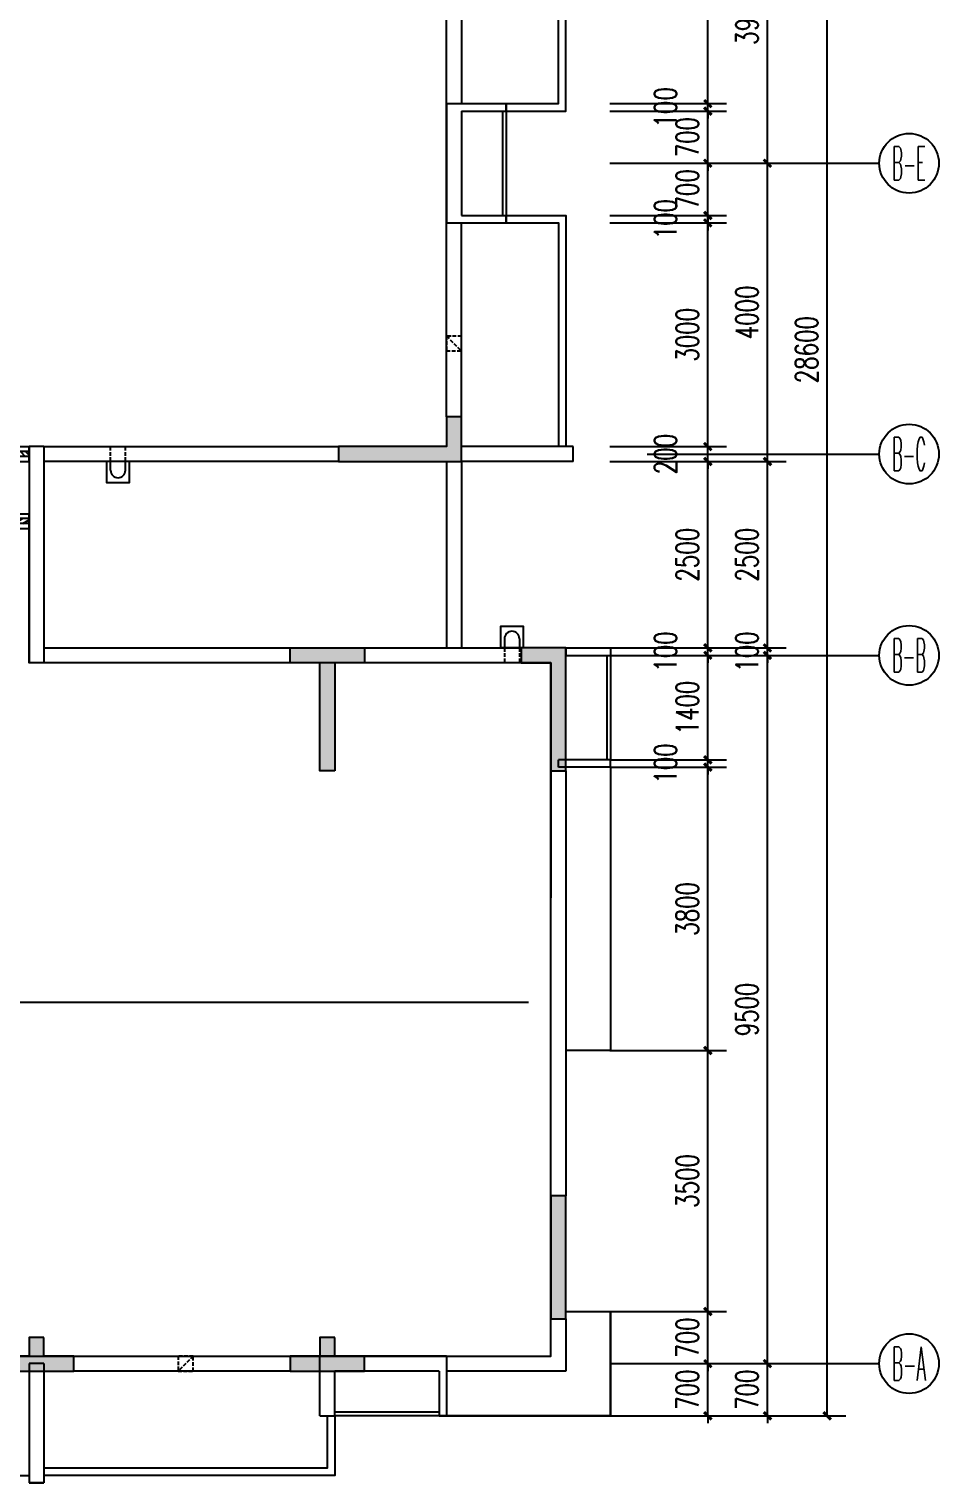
# Model space of a CAD drawing. Extents: x -41969 to 449372, y 65390 to 759577.
# Drawn here: x 397487 to 409691, y 709032 to 728532 of the extents above; entities that cross this region are included whole.
import ezdxf
from ezdxf.enums import TextEntityAlignment as Align

# ---------------------------------------------------------------- set-up
doc = ezdxf.new("R2010")
doc.units = 0
doc.header["$LTSCALE"] = 1000
doc.header["$MEASUREMENT"] = 0
doc.linetypes.add('DASH', pattern=[0.35, 0.25, -0.1])
for name, color, linetype in [('AXIS', 253, 'Continuous'), ('jg新结构柱', 9, 'Continuous'), ('jz', 7, 'Continuous'), ('LINE', 4, 'Continuous'), ('WALL', 7, 'Continuous'), ('WINDOW', 2, 'Continuous'), ('结构柱', 8, 'Continuous')]:
    doc.layers.add(name, color=color, linetype=linetype)
doc.styles.add('_TCH_AXIS', font='COMPLEX', dxfattribs={"bigfont": 'GBCBIG'})
doc.styles.add('_TCH_DIM_T3', font='SIMPLEX', dxfattribs={"width": 0.705882, "bigfont": 'GBCBIG'})
doc.dimstyles.new('_TCH_ARCH&&100', dxfattribs={"dimtxt": 297.5, "dimasz": 100, "dimexe": 250, "dimexo": 300, "dimgap": 126.25, "dimtad": 1, "dimdec": 0, "dimzin": 0, "dimdsep": 46, "dimtxsty": '_TCH_DIM_T3', "dimblk": 'ARCHTICK', "dimcen": 0.09, "dimclrt": 7, "dimazin": 2, "dimtfac": 1, "dimtdec": 0, "dimtix": 1, "dimtmove": 2, "dimatfit": 3, "dimfxl": 0, "dimtolj": 1, "dimtzin": 0, "dimarcsym": 0})

# ---------------------------------------------------------------- blocks, each defined once
blk = doc.blocks.new('A$C48E458F6')
at = {"linetype": 'DASH', "ltscale": 0.2}
for p, q in [((-100, -7), (-100, 187)), ((100, -7), (100, 187))]:
    blk.add_line(p, q, dxfattribs=at)
for p, q in [((-100, -130), (-100, -7)), ((100, -130), (100, -7))]:
    blk.add_line(p, q)
blk.add_lwpolyline([(-150, -7), (150, -7), (150, -300), (-150, -300)], close=True)
blk.add_arc((0, -130), 100, 180, 0)
blk = doc.blocks.new('_ArchTick')
at = {"color": 0, "linetype": 'ByBlock', "const_width": 0.4}
blk.add_lwpolyline([(-0.5, -0.5), (0.5, 0.5)], dxfattribs=at)
blk = doc.blocks.new('*D125')
at = {"layer": 'AXIS', "color": 0, "lineweight": -2}
for p, q in [((405277, 710632), (406841, 710632)), ((406591, 710632), (406591, 710732)), ((406591, 709932), (406591, 710632)), ((405277, 709932), (406841, 709932)), ((406591, 709932), (406591, 709832))]:
    blk.add_line(p, q, dxfattribs=at)
at = {"layer": 'Defpoints', "color": 0}
for p in [(404977, 710632), (406591, 710632), (404977, 709932)]:
    blk.add_point(p, dxfattribs=at)
at = {"layer": 'AXIS', "color": 0, "lineweight": -2, "xscale": 100, "yscale": 100, "zscale": 100}
for p, rotation in [((406591, 710632), 270), ((406591, 709932), 90)]:
    blk.add_blockref('_ArchTick', p, dxfattribs=dict(at, rotation=rotation))
at = {"layer": 'AXIS', "color": 7, "insert": (406316, 710282), "char_height": 297.5, "attachment_point": 5, "rotation": 90, "style": '_TCH_DIM_T3'}
blk.add_mtext('\\A1;700', dxfattribs=at)
blk = doc.blocks.new('*D126')
at = {"layer": 'AXIS', "color": 0, "lineweight": -2}
for p, q in [((406591, 711332), (406591, 711432)), ((405277, 711332), (406841, 711332)), ((406591, 710632), (406591, 711332)), ((405277, 710632), (406841, 710632)), ((406591, 710632), (406591, 710532))]:
    blk.add_line(p, q, dxfattribs=at)
at = {"layer": 'Defpoints', "color": 0}
for p in [(404977, 711332), (406591, 711332), (404977, 710632)]:
    blk.add_point(p, dxfattribs=at)
at = {"layer": 'AXIS', "color": 0, "lineweight": -2, "xscale": 100, "yscale": 100, "zscale": 100}
for p, rotation in [((406591, 711332), 270), ((406591, 710632), 90)]:
    blk.add_blockref('_ArchTick', p, dxfattribs=dict(at, rotation=rotation))
at = {"layer": 'AXIS', "color": 7, "insert": (406316, 710982), "char_height": 297.5, "attachment_point": 5, "rotation": 90, "style": '_TCH_DIM_T3'}
blk.add_mtext('\\A1;700', dxfattribs=at)
blk = doc.blocks.new('*D127')
at = {"layer": 'AXIS', "color": 0, "lineweight": -2}
for p, q in [((405277, 714832), (406841, 714832)), ((406591, 711332), (406591, 714832)), ((405277, 711332), (406841, 711332))]:
    blk.add_line(p, q, dxfattribs=at)
at = {"layer": 'Defpoints', "color": 0}
for p in [(404977, 714832), (406591, 714832), (404977, 711332)]:
    blk.add_point(p, dxfattribs=at)
at = {"layer": 'AXIS', "color": 0, "lineweight": -2, "xscale": 100, "yscale": 100, "zscale": 100}
for p, rotation in [((406591, 714832), 90), ((406591, 711332), 270)]:
    blk.add_blockref('_ArchTick', p, dxfattribs=dict(at, rotation=rotation))
at = {"layer": 'AXIS', "color": 7, "insert": (406316, 713082), "char_height": 297.5, "attachment_point": 5, "rotation": 90, "style": '_TCH_DIM_T3'}
blk.add_mtext('\\A1;3500', dxfattribs=at)
blk = doc.blocks.new('*D128')
at = {"layer": 'AXIS', "color": 0, "lineweight": -2}
for p, q in [((405277, 718632), (406841, 718632)), ((406591, 714832), (406591, 718632)), ((405277, 714832), (406841, 714832))]:
    blk.add_line(p, q, dxfattribs=at)
at = {"layer": 'Defpoints', "color": 0}
for p in [(404977, 718632), (406591, 718632), (404977, 714832)]:
    blk.add_point(p, dxfattribs=at)
at = {"layer": 'AXIS', "color": 0, "lineweight": -2, "xscale": 100, "yscale": 100, "zscale": 100}
for p, rotation in [((406591, 718632), 90), ((406591, 714832), 270)]:
    blk.add_blockref('_ArchTick', p, dxfattribs=dict(at, rotation=rotation))
at = {"layer": 'AXIS', "color": 7, "insert": (406316, 716732), "char_height": 297.5, "attachment_point": 5, "rotation": 90, "style": '_TCH_DIM_T3'}
blk.add_mtext('\\A1;3800', dxfattribs=at)
blk = doc.blocks.new('*D129')
at = {"layer": 'AXIS', "color": 0, "lineweight": -2}
for p, q in [((406591, 718732), (406591, 718832)), ((405277, 718732), (406841, 718732)), ((405277, 718632), (406841, 718632)), ((406591, 718632), (406591, 718732)), ((406591, 718632), (406591, 718532))]:
    blk.add_line(p, q, dxfattribs=at)
at = {"layer": 'Defpoints', "color": 0}
for p in [(404977, 718732), (404977, 718632), (406591, 718732)]:
    blk.add_point(p, dxfattribs=at)
at = {"layer": 'AXIS', "color": 0, "lineweight": -2, "xscale": 100, "yscale": 100, "zscale": 100}
for p, rotation in [((406591, 718732), 270), ((406591, 718632), 90)]:
    blk.add_blockref('_ArchTick', p, dxfattribs=dict(at, rotation=rotation))
at = {"layer": 'AXIS', "color": 7, "insert": (406023, 718682), "char_height": 297.5, "attachment_point": 5, "rotation": 90, "style": '_TCH_DIM_T3'}
blk.add_mtext('\\A1;100', dxfattribs=at)
blk = doc.blocks.new('*D130')
at = {"layer": 'AXIS', "color": 0, "lineweight": -2}
for p, q in [((405277, 720132), (406841, 720132)), ((406591, 718732), (406591, 720132)), ((405277, 718732), (406841, 718732))]:
    blk.add_line(p, q, dxfattribs=at)
at = {"layer": 'Defpoints', "color": 0}
for p in [(404977, 720132), (406591, 720132), (404977, 718732)]:
    blk.add_point(p, dxfattribs=at)
at = {"layer": 'AXIS', "color": 0, "lineweight": -2, "xscale": 100, "yscale": 100, "zscale": 100}
for p, rotation in [((406591, 720132), 90), ((406591, 718732), 270)]:
    blk.add_blockref('_ArchTick', p, dxfattribs=dict(at, rotation=rotation))
at = {"layer": 'AXIS', "color": 7, "insert": (406316, 719432), "char_height": 297.5, "attachment_point": 5, "rotation": 90, "style": '_TCH_DIM_T3'}
blk.add_mtext('\\A1;1400', dxfattribs=at)
blk = doc.blocks.new('*D131')
at = {"layer": 'AXIS', "color": 0, "lineweight": -2}
for p, q in [((406591, 720232), (406591, 720332)), ((405277, 720232), (406841, 720232)), ((406591, 720132), (406591, 720232)), ((405277, 720132), (406841, 720132)), ((406591, 720132), (406591, 720032))]:
    blk.add_line(p, q, dxfattribs=at)
at = {"layer": 'Defpoints', "color": 0}
for p in [(404977, 720232), (406591, 720232), (404977, 720132)]:
    blk.add_point(p, dxfattribs=at)
at = {"layer": 'AXIS', "color": 0, "lineweight": -2, "xscale": 100, "yscale": 100, "zscale": 100}
for p, rotation in [((406591, 720232), 270), ((406591, 720132), 90)]:
    blk.add_blockref('_ArchTick', p, dxfattribs=dict(at, rotation=rotation))
at = {"layer": 'AXIS', "color": 7, "insert": (406023, 720182), "char_height": 297.5, "attachment_point": 5, "rotation": 90, "style": '_TCH_DIM_T3'}
blk.add_mtext('\\A1;100', dxfattribs=at)
blk = doc.blocks.new('*D132')
at = {"layer": 'AXIS', "color": 0, "lineweight": -2}
for p, q in [((405277, 722732), (406841, 722732)), ((406591, 720232), (406591, 722732)), ((405277, 720232), (406841, 720232))]:
    blk.add_line(p, q, dxfattribs=at)
at = {"layer": 'Defpoints', "color": 0}
for p in [(404977, 722732), (406591, 722732), (404977, 720232)]:
    blk.add_point(p, dxfattribs=at)
at = {"layer": 'AXIS', "color": 0, "lineweight": -2, "xscale": 100, "yscale": 100, "zscale": 100}
for p, rotation in [((406591, 722732), 90), ((406591, 720232), 270)]:
    blk.add_blockref('_ArchTick', p, dxfattribs=dict(at, rotation=rotation))
at = {"layer": 'AXIS', "color": 7, "insert": (406316, 721482), "char_height": 297.5, "attachment_point": 5, "rotation": 90, "style": '_TCH_DIM_T3'}
blk.add_mtext('\\A1;2500', dxfattribs=at)
blk = doc.blocks.new('*D133')
at = {"layer": 'AXIS', "color": 0, "lineweight": -2}
for p, q in [((405277, 722932), (406841, 722932)), ((406591, 722932), (406591, 723032)), ((406591, 722732), (406591, 722932)), ((405277, 722732), (406841, 722732)), ((406591, 722732), (406591, 722632))]:
    blk.add_line(p, q, dxfattribs=at)
at = {"layer": 'Defpoints', "color": 0}
for p in [(404977, 722932), (406591, 722932), (404977, 722732)]:
    blk.add_point(p, dxfattribs=at)
at = {"layer": 'AXIS', "color": 0, "lineweight": -2, "xscale": 100, "yscale": 100, "zscale": 100}
for p, rotation in [((406591, 722932), 270), ((406591, 722732), 90)]:
    blk.add_blockref('_ArchTick', p, dxfattribs=dict(at, rotation=rotation))
at = {"layer": 'AXIS', "color": 7, "insert": (406023, 722832), "char_height": 297.5, "attachment_point": 5, "rotation": 90, "style": '_TCH_DIM_T3'}
blk.add_mtext('\\A1;200', dxfattribs=at)
blk = doc.blocks.new('*D134')
at = {"layer": 'AXIS', "color": 0, "lineweight": -2}
for p, q in [((405277, 725932), (406841, 725932)), ((406591, 722932), (406591, 725932)), ((405277, 722932), (406841, 722932))]:
    blk.add_line(p, q, dxfattribs=at)
at = {"layer": 'Defpoints', "color": 0}
for p in [(404977, 725932), (406591, 725932), (404977, 722932)]:
    blk.add_point(p, dxfattribs=at)
at = {"layer": 'AXIS', "color": 0, "lineweight": -2, "xscale": 100, "yscale": 100, "zscale": 100}
for p, rotation in [((406591, 725932), 90), ((406591, 722932), 270)]:
    blk.add_blockref('_ArchTick', p, dxfattribs=dict(at, rotation=rotation))
at = {"layer": 'AXIS', "color": 7, "insert": (406316, 724432), "char_height": 297.5, "attachment_point": 5, "rotation": 90, "style": '_TCH_DIM_T3'}
blk.add_mtext('\\A1;3000', dxfattribs=at)
blk = doc.blocks.new('*D135')
at = {"layer": 'AXIS', "color": 0, "lineweight": -2}
for p, q in [((405277, 726032), (406841, 726032)), ((406591, 726032), (406591, 726132)), ((406591, 725932), (406591, 726032)), ((405277, 725932), (406841, 725932)), ((406591, 725932), (406591, 725832))]:
    blk.add_line(p, q, dxfattribs=at)
at = {"layer": 'Defpoints', "color": 0}
for p in [(404977, 726032), (406591, 726032), (404977, 725932)]:
    blk.add_point(p, dxfattribs=at)
at = {"layer": 'AXIS', "color": 0, "lineweight": -2, "xscale": 100, "yscale": 100, "zscale": 100}
for p, rotation in [((406591, 726032), 270), ((406591, 725932), 90)]:
    blk.add_blockref('_ArchTick', p, dxfattribs=dict(at, rotation=rotation))
at = {"layer": 'AXIS', "color": 7, "insert": (406023, 725982), "char_height": 297.5, "attachment_point": 5, "rotation": 90, "style": '_TCH_DIM_T3'}
blk.add_mtext('\\A1;100', dxfattribs=at)
blk = doc.blocks.new('*D136')
at = {"layer": 'AXIS', "color": 0, "lineweight": -2}
for p, q in [((406591, 726732), (406591, 726832)), ((405277, 726732), (406841, 726732)), ((406591, 726032), (406591, 726732)), ((405277, 726032), (406841, 726032)), ((406591, 726032), (406591, 725932))]:
    blk.add_line(p, q, dxfattribs=at)
at = {"layer": 'Defpoints', "color": 0}
for p in [(404977, 726732), (406591, 726732), (404977, 726032)]:
    blk.add_point(p, dxfattribs=at)
at = {"layer": 'AXIS', "color": 0, "lineweight": -2, "xscale": 100, "yscale": 100, "zscale": 100}
for p, rotation in [((406591, 726732), 270), ((406591, 726032), 90)]:
    blk.add_blockref('_ArchTick', p, dxfattribs=dict(at, rotation=rotation))
at = {"layer": 'AXIS', "color": 7, "insert": (406316, 726382), "char_height": 297.5, "attachment_point": 5, "rotation": 90, "style": '_TCH_DIM_T3'}
blk.add_mtext('\\A1;700', dxfattribs=at)
blk = doc.blocks.new('*D137')
at = {"layer": 'AXIS', "color": 0, "lineweight": -2}
for p, q in [((405277, 727432), (406841, 727432)), ((406591, 727432), (406591, 727532)), ((406591, 726732), (406591, 727432)), ((405277, 726732), (406841, 726732)), ((406591, 726732), (406591, 726632))]:
    blk.add_line(p, q, dxfattribs=at)
at = {"layer": 'Defpoints', "color": 0}
for p in [(404977, 727432), (406591, 727432), (404977, 726732)]:
    blk.add_point(p, dxfattribs=at)
at = {"layer": 'AXIS', "color": 0, "lineweight": -2, "xscale": 100, "yscale": 100, "zscale": 100}
for p, rotation in [((406591, 727432), 270), ((406591, 726732), 90)]:
    blk.add_blockref('_ArchTick', p, dxfattribs=dict(at, rotation=rotation))
at = {"layer": 'AXIS', "color": 7, "insert": (406316, 727082), "char_height": 297.5, "attachment_point": 5, "rotation": 90, "style": '_TCH_DIM_T3'}
blk.add_mtext('\\A1;700', dxfattribs=at)
blk = doc.blocks.new('*D138')
at = {"layer": 'AXIS', "color": 0, "lineweight": -2}
for p, q in [((406591, 727532), (406591, 727632)), ((405277, 727532), (406841, 727532)), ((405277, 727432), (406841, 727432)), ((406591, 727432), (406591, 727532)), ((406591, 727432), (406591, 727332))]:
    blk.add_line(p, q, dxfattribs=at)
at = {"layer": 'Defpoints', "color": 0}
for p in [(404977, 727532), (404977, 727432), (406591, 727532)]:
    blk.add_point(p, dxfattribs=at)
at = {"layer": 'AXIS', "color": 0, "lineweight": -2, "xscale": 100, "yscale": 100, "zscale": 100}
for p, rotation in [((406591, 727532), 270), ((406591, 727432), 90)]:
    blk.add_blockref('_ArchTick', p, dxfattribs=dict(at, rotation=rotation))
at = {"layer": 'AXIS', "color": 7, "insert": (406023, 727482), "char_height": 297.5, "attachment_point": 5, "rotation": 90, "style": '_TCH_DIM_T3'}
blk.add_mtext('\\A1;100', dxfattribs=at)
blk = doc.blocks.new('*D139')
at = {"layer": 'AXIS', "color": 0, "lineweight": -2}
for p, q in [((405277, 730532), (406841, 730532)), ((406591, 727532), (406591, 730532)), ((405277, 727532), (406841, 727532))]:
    blk.add_line(p, q, dxfattribs=at)
at = {"layer": 'Defpoints', "color": 0}
for p in [(404977, 730532), (406591, 730532), (404977, 727532)]:
    blk.add_point(p, dxfattribs=at)
at = {"layer": 'AXIS', "color": 0, "lineweight": -2, "xscale": 100, "yscale": 100, "zscale": 100}
for p, rotation in [((406591, 730532), 90), ((406591, 727532), 270)]:
    blk.add_blockref('_ArchTick', p, dxfattribs=dict(at, rotation=rotation))
at = {"layer": 'AXIS', "color": 7, "insert": (406316, 729032), "char_height": 297.5, "attachment_point": 5, "rotation": 90, "style": '_TCH_DIM_T3'}
blk.add_mtext('\\A1;3000', dxfattribs=at)
blk = doc.blocks.new('*D283')
at = {"layer": 'AXIS', "color": 0, "lineweight": -2}
for p, q in [((406077, 710632), (407641, 710632)), ((407391, 710632), (407391, 710732)), ((407391, 709932), (407391, 710632)), ((406077, 709932), (407641, 709932)), ((407391, 709932), (407391, 709832))]:
    blk.add_line(p, q, dxfattribs=at)
at = {"layer": 'Defpoints', "color": 0}
for p in [(405777, 710632), (407391, 710632), (405777, 709932)]:
    blk.add_point(p, dxfattribs=at)
at = {"layer": 'AXIS', "color": 0, "lineweight": -2, "xscale": 100, "yscale": 100, "zscale": 100}
for p, rotation in [((407391, 710632), 270), ((407391, 709932), 90)]:
    blk.add_blockref('_ArchTick', p, dxfattribs=dict(at, rotation=rotation))
at = {"layer": 'AXIS', "color": 7, "insert": (407116, 710282), "char_height": 297.5, "attachment_point": 5, "rotation": 90, "style": '_TCH_DIM_T3'}
blk.add_mtext('\\A1;700', dxfattribs=at)
blk = doc.blocks.new('*D284')
at = {"layer": 'AXIS', "color": 0, "lineweight": -2}
for p, q in [((406077, 720132), (407641, 720132)), ((407391, 710632), (407391, 720132)), ((406077, 710632), (407641, 710632))]:
    blk.add_line(p, q, dxfattribs=at)
at = {"layer": 'Defpoints', "color": 0}
for p in [(405777, 720132), (407391, 720132), (405777, 710632)]:
    blk.add_point(p, dxfattribs=at)
at = {"layer": 'AXIS', "color": 0, "lineweight": -2, "xscale": 100, "yscale": 100, "zscale": 100}
for p, rotation in [((407391, 720132), 90), ((407391, 710632), 270)]:
    blk.add_blockref('_ArchTick', p, dxfattribs=dict(at, rotation=rotation))
at = {"layer": 'AXIS', "color": 7, "insert": (407116, 715382), "char_height": 297.5, "attachment_point": 5, "rotation": 90, "style": '_TCH_DIM_T3'}
blk.add_mtext('\\A1;9500', dxfattribs=at)
blk = doc.blocks.new('*D285')
at = {"layer": 'AXIS', "color": 0, "lineweight": -2}
for p, q in [((407391, 720232), (407391, 720332)), ((406077, 720232), (407641, 720232)), ((407391, 720132), (407391, 720232)), ((406077, 720132), (407641, 720132)), ((407391, 720132), (407391, 720032))]:
    blk.add_line(p, q, dxfattribs=at)
at = {"layer": 'Defpoints', "color": 0}
for p in [(405777, 720232), (407391, 720232), (405777, 720132)]:
    blk.add_point(p, dxfattribs=at)
at = {"layer": 'AXIS', "color": 0, "lineweight": -2, "xscale": 100, "yscale": 100, "zscale": 100}
for p, rotation in [((407391, 720232), 270), ((407391, 720132), 90)]:
    blk.add_blockref('_ArchTick', p, dxfattribs=dict(at, rotation=rotation))
at = {"layer": 'AXIS', "color": 7, "insert": (407116, 720182), "char_height": 297.5, "attachment_point": 5, "rotation": 90, "style": '_TCH_DIM_T3'}
blk.add_mtext('\\A1;100', dxfattribs=at)
blk = doc.blocks.new('*D286')
at = {"layer": 'AXIS', "color": 0, "lineweight": -2}
for p, q in [((406077, 722732), (407641, 722732)), ((407391, 720232), (407391, 722732)), ((406077, 720232), (407641, 720232))]:
    blk.add_line(p, q, dxfattribs=at)
at = {"layer": 'Defpoints', "color": 0}
for p in [(405777, 722732), (407391, 722732), (405777, 720232)]:
    blk.add_point(p, dxfattribs=at)
at = {"layer": 'AXIS', "color": 0, "lineweight": -2, "xscale": 100, "yscale": 100, "zscale": 100}
for p, rotation in [((407391, 722732), 90), ((407391, 720232), 270)]:
    blk.add_blockref('_ArchTick', p, dxfattribs=dict(at, rotation=rotation))
at = {"layer": 'AXIS', "color": 7, "insert": (407116, 721482), "char_height": 297.5, "attachment_point": 5, "rotation": 90, "style": '_TCH_DIM_T3'}
blk.add_mtext('\\A1;2500', dxfattribs=at)
blk = doc.blocks.new('*D287')
at = {"layer": 'AXIS', "color": 0, "lineweight": -2}
for p, q in [((406077, 726732), (407641, 726732)), ((407391, 722732), (407391, 726732)), ((406077, 722732), (407641, 722732))]:
    blk.add_line(p, q, dxfattribs=at)
at = {"layer": 'Defpoints', "color": 0}
for p in [(405777, 726732), (407391, 726732), (405777, 722732)]:
    blk.add_point(p, dxfattribs=at)
at = {"layer": 'AXIS', "color": 0, "lineweight": -2, "xscale": 100, "yscale": 100, "zscale": 100}
for p, rotation in [((407391, 726732), 90), ((407391, 722732), 270)]:
    blk.add_blockref('_ArchTick', p, dxfattribs=dict(at, rotation=rotation))
at = {"layer": 'AXIS', "color": 7, "insert": (407116, 724732), "char_height": 297.5, "attachment_point": 5, "rotation": 90, "style": '_TCH_DIM_T3'}
blk.add_mtext('\\A1;4000', dxfattribs=at)
blk = doc.blocks.new('*D288')
at = {"layer": 'AXIS', "color": 0, "lineweight": -2}
for p, q in [((406077, 730632), (407641, 730632)), ((407391, 726732), (407391, 730632)), ((406077, 726732), (407641, 726732))]:
    blk.add_line(p, q, dxfattribs=at)
at = {"layer": 'Defpoints', "color": 0}
for p in [(405777, 730632), (407391, 730632), (405777, 726732)]:
    blk.add_point(p, dxfattribs=at)
at = {"layer": 'AXIS', "color": 0, "lineweight": -2, "xscale": 100, "yscale": 100, "zscale": 100}
for p, rotation in [((407391, 730632), 90), ((407391, 726732), 270)]:
    blk.add_blockref('_ArchTick', p, dxfattribs=dict(at, rotation=rotation))
at = {"layer": 'AXIS', "color": 7, "insert": (407116, 728682), "char_height": 297.5, "attachment_point": 5, "rotation": 90, "style": '_TCH_DIM_T3'}
blk.add_mtext('\\A1;3900', dxfattribs=at)
blk = doc.blocks.new('*D292')
at = {"layer": 'AXIS', "color": 0, "lineweight": -2}
for p, q in [((406077, 738532), (408441, 738532)), ((408191, 709932), (408191, 738532)), ((406077, 709932), (408441, 709932))]:
    blk.add_line(p, q, dxfattribs=at)
at = {"layer": 'Defpoints', "color": 0}
for p in [(405777, 738532), (408191, 738532), (405777, 709932)]:
    blk.add_point(p, dxfattribs=at)
at = {"layer": 'AXIS', "color": 0, "lineweight": -2, "xscale": 100, "yscale": 100, "zscale": 100}
for p, rotation in [((408191, 738532), 90), ((408191, 709932), 270)]:
    blk.add_blockref('_ArchTick', p, dxfattribs=dict(at, rotation=rotation))
at = {"layer": 'AXIS', "color": 7, "insert": (407916, 724232), "char_height": 297.5, "attachment_point": 5, "rotation": 90, "style": '_TCH_DIM_T3'}
blk.add_mtext('\\A1;28600', dxfattribs=at)
blk = doc.blocks.new('$WINLIB2D$00000039')
at = {"color": 0}
for points in [[(-0.5, 0.5), (-0.5, -0.5)], [(0.5, 0.5), (-0.5, 0.5)], [(0.5, -0.5), (0.5, 0.5)], [(-0.5, 0.167), (0.5, 0.167)], [(-0.384, -0.167), (-0.448, 0.167)], [(-0.316, -0.167), (-0.38, 0.167)], [(-0.248, -0.167), (-0.312, 0.167)], [(-0.18, -0.167), (-0.244, 0.167)], [(-0.112, -0.167), (-0.176, 0.167)], [(-0.044, -0.167), (-0.108, 0.167)], [(0.024, -0.167), (-0.04, 0.167)], [(0.092, -0.167), (0.028, 0.167)], [(0.16, -0.167), (0.096, 0.167)], [(0.228, -0.167), (0.164, 0.167)], [(0.296, -0.167), (0.232, 0.167)], [(0.364, -0.167), (0.3, 0.167)], [(0.432, -0.167), (0.368, 0.167)], [(0.5, -0.167), (0.436, 0.167)], [(-0.452, -0.167), (-0.5, 0.084)], [(-0.5, -0.167), (0.5, -0.167)], [(0.5, -0.5), (-0.5, -0.5)]]:
    blk.add_lwpolyline(points, dxfattribs=at)

msp = doc.modelspace()

# ---------------------------------------------------------------- hatches: boundary and pattern name
at = {"layer": 'jg新结构柱'}
h = msp.add_hatch(color=256, dxfattribs=at)
h.paths.add_polyline_path([(403286.9, 722732.2), (403286.9, 723332.2), (403086.9, 723332.2), (403086.9, 722932.2), (401636.9, 722932.2), (401636.9, 722732.2)])
h.paths.add_polyline_path([(404686.9, 720231.8), (404086.9, 720231.8), (404086.9, 720031.8), (404486.9, 720031.8), (404486.9, 718581.8), (404686.9, 718581.8)])
h.paths.add_polyline_path([(401586.9, 718582.2), (401386.9, 718582.2), (401386.9, 720032.2), (400986.9, 720032.2), (400986.9, 720232.2), (401986.9, 720232.2), (401986.9, 720032.2), (401586.9, 720032.2)])
h = msp.add_hatch(color=256, dxfattribs=at)
h.paths.add_polyline_path([(404486.9, 711232.2), (404686.9, 711232.2), (404686.9, 711432.2), (404686.9, 712882.2), (404486.9, 712882.2)])
h.paths.add_polyline_path([(401586.9, 710982.2), (401386.9, 710982.2), (401386.9, 710732.2), (400986.9, 710732.2), (400986.9, 710532.2), (401986.9, 710532.2), (401986.9, 710732.2), (401586.9, 710732.2)])
h.paths.add_polyline_path([(397686.9, 710982.2), (397486.9, 710982.2), (397486.9, 710732.2), (397086.9, 710732.2), (397086.9, 710532.2), (398086.9, 710532.2), (398086.9, 710732.2), (397686.9, 710732.2)])
h.paths.add_polyline_path([(389886.9, 710982.2), (389686.9, 710982.2), (389686.9, 710832.2), (389086.9, 710832.2), (389086.9, 710532.2), (390486.9, 710532.2), (390486.9, 710832.2), (389886.9, 710832.2)])

# ---------------------------------------------------------------- linework, layer by layer
at = {"layer": 'AXIS'}
for p, q in [((405776.8, 726732.2), (408890.8, 726732.2)), ((405776.8, 722832.2), (408890.8, 722832.2)), ((405776.8, 720132.2), (408890.8, 720132.2)), ((405776.8, 710632.2), (408890.8, 710632.2))]:
    msp.add_line(p, q, dxfattribs=at)
for centre in [(409290.8, 726732.2), (409290.8, 722832.2), (409290.8, 720132.2), (409290.8, 710632.2)]:
    msp.add_circle(centre, 400, dxfattribs=at)
at = {"layer": 'jg新结构柱'}
for points in [[(403286.9, 722732.2), (403286.9, 723332.2), (403086.9, 723332.2), (403086.9, 722932.2), (401636.9, 722932.2), (401636.9, 722732.2)], [(401586.9, 718582.2), (401386.9, 718582.2), (401386.9, 720032.2), (400986.9, 720032.2), (400986.9, 720232.2), (401986.9, 720232.2), (401986.9, 720032.2), (401586.9, 720032.2)], [(404686.9, 720231.8), (404086.9, 720231.8), (404086.9, 720031.8), (404486.9, 720031.8), (404486.9, 718581.8), (404686.9, 718581.8)], [(404486.9, 711232.2), (404686.9, 711232.2), (404686.9, 711432.2), (404686.9, 711432.2), (404686.9, 712882.2), (404486.9, 712882.2)], [(397686.9, 710982.2), (397486.9, 710982.2), (397486.9, 710732.2), (397086.9, 710732.2), (397086.9, 710532.2), (398086.9, 710532.2), (398086.9, 710732.2), (397686.9, 710732.2)], [(401586.9, 710982.2), (401386.9, 710982.2), (401386.9, 710732.2), (400986.9, 710732.2), (400986.9, 710532.2), (401986.9, 710532.2), (401986.9, 710732.2), (401586.9, 710732.2)]]:
    msp.add_lwpolyline(points, close=True, dxfattribs=at)
at = {"layer": 'jz'}
msp.add_line((397686.9, 709052.2), (397686.9, 709032.2), dxfattribs=at)
msp.add_line((397686.9, 709052.2), (397686.9, 709032.2), dxfattribs=at)
msp.add_lwpolyline([(405286.9, 718632.2), (405286.9, 714831.8), (404686.9, 714831.8)], dxfattribs=at)
at = {"layer": 'LINE'}
msp.add_lwpolyline([(404486.9, 718732.2), (404486.9, 716881.8)], dxfattribs=at)
msp.add_lwpolyline([(404486.9, 718732.2), (404486.9, 716881.8)], dxfattribs=at)
at = {"layer": 'WALL'}
for p, q in [((403086.9, 727532.2), (403886.9, 727532.2)), ((403086.9, 727532.2), (403086.9, 725932.2)), ((403286.9, 727432.2), (403886.9, 727432.2)), ((403286.9, 727432.2), (403286.9, 726032.2)), ((403886.9, 727432.2), (403886.9, 727532.2)), ((403886.9, 727432.2), (403886.9, 727532.2)), ((403886.9, 727532.2), (403886.9, 727432.2)), ((403886.9, 727432.2), (403886.9, 727432.2)), ((403286.9, 726032.2), (403886.9, 726032.2)), ((403886.9, 725932.2), (403886.9, 726032.2)), ((403886.9, 725932.2), (403886.9, 726032.2)), ((403886.9, 726032.2), (403886.9, 725932.2)), ((403086.9, 725932.2), (403886.9, 725932.2)), ((403886.9, 725932.2), (403886.9, 725932.2)), ((397686.9, 722932.2), (397486.9, 722932.2)), ((397486.9, 722932.2), (397486.9, 722732.2)), ((397686.9, 722932.2), (397686.9, 721932.2)), ((404786.9, 722932.2), (403286.9, 722932.2)), ((403286.9, 722732.2), (403286.9, 722932.2)), ((404786.9, 722732.2), (404786.9, 722932.2)), ((397486.9, 722732.2), (397486.9, 722032.2)), ((404786.9, 722732.2), (403286.9, 722732.2)), ((397486.9, 721832.2), (397486.9, 722032.2)), ((397686.9, 721932.2), (397686.9, 720032.2)), ((397486.9, 721832.2), (397486.9, 720032.2)), ((404686.9, 720232.2), (405286.9, 720232.2)), ((404686.9, 720232.2), (404686.9, 720132.2)), ((405286.9, 720232.2), (405286.9, 720132.2)), ((397686.9, 720032.2), (397486.9, 720032.2)), ((404686.9, 720132.2), (405286.9, 720132.2)), ((405286.9, 718732.2), (404586.9, 718732.2)), ((404586.9, 718632.2), (404586.9, 718732.2)), ((405286.9, 718632.2), (404586.9, 718632.2)), ((405286.9, 718632.2), (405286.9, 718732.2)), ((397486.9, 710632.2), (397486.9, 709032.2)), ((397686.9, 710632.2), (397486.9, 710632.2)), ((397686.9, 710632.2), (397686.9, 709032.2)), ((401386.9, 709932.2), (401386.9, 710732.2)), ((403086.9, 710732.2), (401386.9, 710732.2)), ((403086.9, 710732.2), (403086.9, 709932.2)), ((401586.9, 709932.2), (401586.9, 710532.2)), ((402986.9, 710532.2), (401586.9, 710532.2)), ((402986.9, 710532.2), (402986.9, 709932.2)), ((401386.9, 709932.2), (401586.9, 709932.2)), ((401486.9, 709932.2), (401586.9, 709932.2)), ((402986.9, 709932.2), (403086.9, 709932.2)), ((403086.9, 709932.2), (402986.9, 709932.2)), ((397486.9, 709032.2), (397686.9, 709032.2)), ((397686.9, 709032.2), (397486.9, 709032.2))]:
    msp.add_line(p, q, dxfattribs=at)
at = {"layer": 'WALL', "linetype": 'DASH', "ltscale": 0.2}
for p, q in [((403086.9, 724415.2), (403286.9, 724215.2)), ((399686.8, 710732.2), (399486.8, 710532.2))]:
    msp.add_line(p, q, dxfattribs=at)
at = {"layer": 'WALL', "color": 5}
for points in [[(403886.9, 727532.2), (404586.9, 727532.2), (404586.9, 730532.2)], [(403886.9, 727432.2), (404686.9, 727432.2), (404686.9, 730532.2)], [(403886.9, 726032.2), (404686.9, 726032.2), (404686.9, 722932.2)], [(403886.9, 725932.2), (404586.9, 725932.2), (404586.9, 722932.2)], [(394387, 709930.9), (394387, 709130.9), (397486.9, 709132.2)], [(401486.9, 709932.2), (401486.9, 709232.2), (397686.9, 709232.2)], [(401586.9, 709932.2), (401586.9, 709132.2), (397686.9, 709132.2)]]:
    msp.add_lwpolyline(points, dxfattribs=at)
at = {"layer": 'WALL', "linetype": 'DASH', "ltscale": 0.2}
for points in [[(403086.9, 724415.2), (403086.9, 724215.2), (403286.9, 724215.2), (403286.9, 724415.2)], [(399686.8, 710732.2), (399486.8, 710732.2), (399486.8, 710532.2), (399686.8, 710532.2)]]:
    msp.add_lwpolyline(points, close=True, dxfattribs=at)
at = {"layer": 'WALL'}
msp.add_lwpolyline([(397486.9, 709032.2), (397686.9, 709032.2)], dxfattribs=at)
msp.add_lwpolyline([(397486.9, 709032.2), (397686.9, 709032.2)], dxfattribs=at)
at = {"layer": 'WINDOW'}
msp.add_line((404486.9, 718632.2), (404486.9, 716881.8), dxfattribs=at)
for points in [[(403836.9, 727432.2), (403836.9, 726032.2)], [(403886.9, 727432.2), (403886.9, 726032.2)], [(405236.9, 720132.2), (405236.9, 718732.2)], [(405286.9, 720132.2), (405286.9, 718732.2)], [(405286.9, 718632.2), (405286.9, 714831.4), (404686.9, 714831.4)], [(405286.9, 716761.8), (405286.9, 714831.8), (404686.9, 714831.8)], [(403086.9, 709932.2), (405286.9, 709932.2), (405286.9, 711332.2)], [(404686.9, 711332.2), (405286.9, 711332.2), (405286.9, 709932.2), (403086.9, 709932.2)], [(402986.9, 709982.2), (401586.9, 709982.2)], [(402986.9, 709932.2), (401586.9, 709932.2)]]:
    msp.add_lwpolyline(points, dxfattribs=at)
at = {"layer": 'WINDOW', "color": 2}
for points in [[(403086.9, 722732.2), (403086.9, 720231)], [(403286.9, 722732.2), (403286.9, 720231)]]:
    msp.add_lwpolyline(points, dxfattribs=at)
at = {"layer": '结构柱', "color": 2}
for p, q in [((403286.9, 729932.2), (403286.9, 727532.2)), ((403286.9, 723332.2), (403286.9, 725932.2)), ((397686.9, 722932.2), (401636.9, 722932.2)), ((401636.9, 722732.2), (397686.9, 722732.2)), ((397686.9, 721832.2), (397686.9, 720231.8)), ((397686.9, 720231.8), (404086.9, 720231.8)), ((404686.9, 718581.8), (404686.9, 712882.2)), ((375086.9, 715482), (404186.9, 715482)), ((404686.9, 711232.2), (404686.9, 710532.2)), ((404686.9, 710532.2), (403086.9, 710532.2))]:
    msp.add_line(p, q, dxfattribs=at)
for points in [[(403086.4, 723332.2), (403086.4, 723332.2), (403086.9, 737932.2), (403086.9, 737932.2), (403086.9, 737932.2), (403086.9, 737932.2), (403086.9, 737932.2)], [(375086.9, 718632.2), (375086.9, 718632.2), (375086.9, 710732.2), (404486.9, 710732.2), (404486.9, 720032.2), (397486.9, 720032.2), (397486.9, 721832.2)], [(400986.9, 710532.2), (398086.9, 710532.2)]]:
    msp.add_lwpolyline(points, dxfattribs=at)

# ---------------------------------------------------------------- block references
at = {"layer": 'jz'}
msp.add_blockref('A$C48E458F6', (398679.8, 722745.2), dxfattribs=at)
at = {"layer": 'jz', "rotation": 180}
msp.add_blockref('A$C48E458F6', (403963.4, 720224.4), dxfattribs=at)
at = {"layer": 'WINDOW'}
for p, xscale, yscale, zscale, rotation in [((396986.9, 722832.2), -1000, -199.9992838869803, -1000, 1.359100831876958e-07), ((396636.9, 721932.2), -1700.000000000005, 199.9976210822351, -1700, 7.802095897346817e-05)]:
    msp.add_blockref('$WINLIB2D$00000039', p, dxfattribs=dict(at, xscale=xscale, yscale=yscale, zscale=zscale, rotation=rotation))

# ---------------------------------------------------------------- texts
at = {"layer": 'AXIS', "color": 7, "style": '_TCH_AXIS'}
for s, width, p, p2 in [('B-E', 0.328125, (409064.6, 726505.9), (409517.1, 726505.9)), ('B-C', 0.333333, (409064.6, 722605.9), (409517.1, 722605.9)), ('B-B', 0.323077, (409064.6, 719905.9), (409517.1, 719905.9)), ('B-A', 0.318182, (409064.6, 710405.9), (409517.1, 710405.9))]:
    msp.add_text(s, height=452.55, dxfattribs=dict(at, width=width)).set_placement(p, p2, align=Align.FIT)

# ---------------------------------------------------------------- dimensions: what is measured, and where the dimension line sits
at = {"layer": 'AXIS'}
for p1, p2, distance, picture, middle in [((405776.8, 709932.2), (405776.8, 738532.2), -2414.1, '*D292', (407915.8, 724232.2)), ((405776.8, 726732.2), (405776.8, 730632.2), -1614.1, '*D288', (407115.8, 728682.2)), ((404976.8, 727532.2), (404976.8, 730532.2), -1614.1, '*D139', (406315.8, 729032.2)), ((404976.8, 726732.2), (404976.8, 727432.2), -1614.1, '*D137', (406315.8, 727082.2)), ((404976.8, 726032.2), (404976.8, 726732.2), -1614.1, '*D136', (406315.8, 726382.2)), ((405776.8, 722732.2), (405776.8, 726732.2), -1614.1, '*D287', (407115.8, 724732.2)), ((404976.8, 722932.2), (404976.8, 725932.2), -1614.1, '*D134', (406315.8, 724432.2)), ((404976.8, 720232.2), (404976.8, 722732.2), -1614.1, '*D132', (406315.8, 721482.2)), ((405776.8, 720232.2), (405776.8, 722732.2), -1614.1, '*D286', (407115.8, 721482.2)), ((405776.8, 720132.2), (405776.8, 720232.2), -1614.1, '*D285', (407115.8, 720182.2)), ((404976.8, 718732.2), (404976.8, 720132.2), -1614.1, '*D130', (406315.8, 719432.2)), ((405776.8, 710632.2), (405776.8, 720132.2), -1614.1, '*D284', (407115.8, 715382.2)), ((404976.8, 714831.8), (404976.8, 718632.2), -1614.1, '*D128', (406315.8, 716732)), ((404976.8, 711332.2), (404976.8, 714831.8), -1614.1, '*D127', (406315.8, 713082)), ((404976.8, 710632.2), (404976.8, 711332.2), -1614.1, '*D126', (406315.8, 710982.2)), ((404976.8, 709932.2), (404976.8, 710632.2), -1614.1, '*D125', (406315.8, 710282.2)), ((405776.8, 709932.2), (405776.8, 710632.2), -1614.1, '*D283', (407115.8, 710282.2))]:
    dim = msp.add_aligned_dim(p1=p1, p2=p2, distance=distance, dimstyle='_TCH_ARCH&&100', dxfattribs=at)
    dim.commit()
    dim.dimension.update_dxf_attribs({"geometry": picture, "text_midpoint": middle})
for base, p1, p2, picture, middle in [((406590.8, 727532.2), (404976.8, 727432.2), (404976.8, 727532.2), '*D138', (406023.3, 727482.2)), ((406590.8, 726032.2), (404976.8, 725932.2), (404976.8, 726032.2), '*D135', (406023.3, 725982.2)), ((406590.8, 722932.2), (404976.8, 722732.2), (404976.8, 722932.2), '*D133', (406023.3, 722832.2)), ((406590.8, 720232.2), (404976.8, 720132.2), (404976.8, 720232.2), '*D131', (406023.3, 720182.2)), ((406590.8, 718732.2), (404976.8, 718632.2), (404976.8, 718732.2), '*D129', (406023.3, 718682.2))]:
    dim = msp.add_linear_dim(base=base, p1=p1, p2=p2, angle=90, dimstyle='_TCH_ARCH&&100', dxfattribs=at)
    dim.commit()
    dim.dimension.update_dxf_attribs({"geometry": picture, "text_midpoint": middle, "dimtype": 129})

doc.saveas('drawing.dxf')
